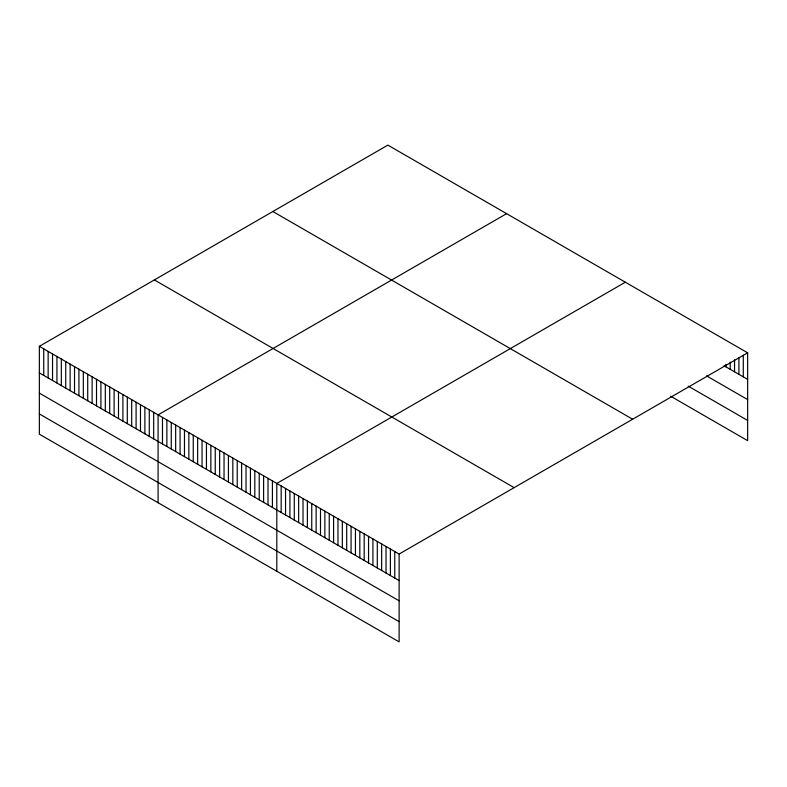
<?xml version="1.0" encoding="UTF-8"?>
<svg xmlns="http://www.w3.org/2000/svg" width="787" height="787" viewBox="0 0 787 787"><rect width="100%" height="100%" fill="white"/><g stroke="black" fill="none" stroke-linecap="round" stroke-linejoin="round"><path stroke-width="1.18" d="M39.35 346.329L399.127 554.048L399.127 641.887L39.35 434.168L39.35 346.329L387.873 145.113L747.65 352.832L747.65 440.671L670.76 396.274M506.602 213.661L158.079 414.877L158.079 502.716M625.321 282.208L276.808 483.425L276.808 571.264M399.127 554.048L747.65 352.832M724.06 365.758L747.65 379.373M706.588 375.891L747.65 399.599M688.231 386.142L747.65 420.445M272.863 211.516L632.64 419.235M154.36 279.926L514.137 487.645M39.35 372.881L399.127 580.59M39.35 393.107L399.127 600.815M39.35 413.942L399.127 621.661M743.282 355.134L743.282 376.855M738.914 357.446L738.914 374.337M734.546 359.748L734.546 371.808M730.179 362.05L730.179 369.29M725.811 364.351L725.811 366.762M394.759 551.53L394.759 578.071M390.391 549.001L390.391 575.553M386.023 546.483L386.023 573.025M381.656 543.965L381.656 570.506M377.288 541.436L377.288 567.978M372.92 538.918L372.92 565.459M368.552 536.39L368.552 562.941M364.184 533.871L364.184 560.413M359.816 531.353L359.816 557.894M355.439 528.825L355.439 555.366M351.071 526.306L351.071 552.848M346.703 523.778L346.703 550.329M342.335 521.26L342.335 547.801M337.967 518.741L337.967 545.283M333.599 516.213L333.599 542.764M329.232 513.695L329.232 540.236M324.864 511.166L324.864 537.718M320.496 508.648L320.496 535.19M316.128 506.13L316.128 532.671M311.75 503.601L311.75 530.153M307.383 501.083L307.383 527.624M303.015 498.555L303.015 525.106M298.647 496.036L298.647 522.578M294.279 493.518L294.279 520.059M289.911 490.99L289.911 517.541M285.543 488.471L285.543 515.013M281.175 485.943L281.175 512.494M272.41 480.887L272.41 507.428M268.013 478.348L268.013 504.89M263.615 475.81L263.615 502.352M259.218 473.272L259.218 499.814M254.821 470.734L254.821 497.276M250.423 468.196L250.423 494.738M246.026 465.658L246.026 492.2M241.629 463.11L241.629 489.662M237.231 460.572L237.231 487.123M232.834 458.034L232.834 484.585M228.437 455.496L228.437 482.047M224.039 452.958L224.039 479.509M219.642 450.42L219.642 476.961M215.245 447.882L215.245 474.423M210.847 445.344L210.847 471.885M206.45 442.806L206.45 469.347M202.052 440.267L202.052 466.809M197.655 437.729L197.655 464.271M193.258 435.191L193.258 461.733M188.86 432.653L188.86 459.195M184.463 430.115L184.463 456.657M180.066 427.567L180.066 454.119M175.668 425.029L175.668 451.581M171.271 422.491L171.271 449.043M166.874 419.953L166.874 446.504M162.476 417.415L162.476 443.966M153.681 412.339L153.681 438.88M149.284 409.801L149.284 436.342M144.887 407.263L144.887 433.804M140.489 404.725L140.489 431.266M136.092 402.187L136.092 428.728M131.695 399.648L131.695 426.19M127.297 397.11L127.297 423.652M122.9 394.572L122.9 421.114M118.503 392.024L118.503 418.576M114.105 389.486L114.105 416.038M109.708 386.948L109.708 413.5M105.31 384.41L105.31 410.962M100.913 381.872L100.913 408.423M96.516 379.334L96.516 405.885M92.118 376.796L92.118 403.337M87.721 374.258L87.721 400.799M83.324 371.72L83.324 398.261M78.926 369.182L78.926 395.723M74.529 366.644L74.529 393.185M70.132 364.106L70.132 390.647M65.734 361.567L65.734 388.109M61.337 359.029L61.337 385.571M56.939 356.491L56.939 383.033M52.542 353.943L52.542 380.495M48.145 351.405L48.145 377.957M43.747 348.867L43.747 375.419"/></g></svg>
